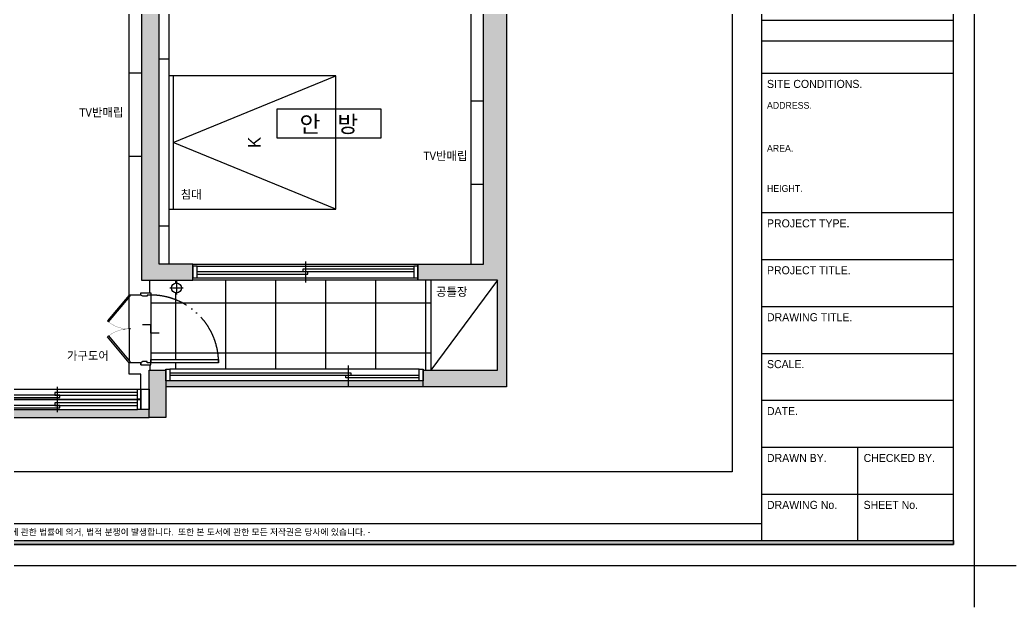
# Model space of a CAD drawing. Header units: millimetres. Extents: x 0 to 460316, y -63250 to 103204.
# Drawn here: x 241135 to 253085, y 84244 to 91291 of the extents above; entities that cross this region are included whole.
import ezdxf
from ezdxf.enums import TextEntityAlignment as Align

# ---------------------------------------------------------------- set-up
doc = ezdxf.new("R2010")
doc.units = ezdxf.units.MM
doc.header["$LTSCALE"] = 25
doc.linetypes.add('ACAD_ISO05W100', pattern=[33, 24, -3, 0, -3, 0, -3])
doc.linetypes.add('DOT', pattern=[0.25, 0, -0.25])
for name, color, linetype in [('2-con', 2, 'Continuous'), ('ac-door', 30, 'Continuous'), ('ac-furniture', 152, 'Continuous'), ('ac-Ref', 8, 'Continuous'), ('ac-text', 7, 'Continuous'), ('ac-wall-fin', 3, 'Continuous'), ('ac-window', 140, 'Continuous'), ('FORM(YOURNAME)-11', 1, 'Continuous'), ('가구', 1, 'Continuous')]:
    doc.layers.add(name, color=color, linetype=linetype)
doc.styles.add('HY견고딕', font='H2GTRE.TTF')
doc.styles.add('YOURNAME', font='HY울릉도M.TTF')
doc.styles.add('맑은고딕', font='malgun.ttf')
doc.styles.add('이윤정', font='l_10646.ttf')
pattern_1 = [(0, (-66596.6174, -53103.51), (0, 6.985), [5.08, -1.905]), (90, (-66596.6174, -53103.51), (-6.985, 4e-16), [5.08, -1.905])]

# ---------------------------------------------------------------- blocks, each defined once
blk = doc.blocks.new('*U367')
at = {"layer": 'ac-door'}
for p, q in [((-65, 120), (-65, 933)), ((-65, 933), (-25, 933)), ((-25, 933), (-25, 120)), ((-863, 120), (-838, 120)), ((-863, 0), (-863, 120)), ((-838, 120), (-838, 75)), ((-25, 120), (-65, 120)), ((0, 120), (-25, 120)), ((-25, 120), (-25, 75)), ((0, 0), (0, 120)), ((-838, 75), (-823, 75)), ((-823, 25), (-838, 0)), ((-823, 75), (-823, 25)), ((-25, 75), (-40, 75)), ((-40, 75), (-40, 25)), ((-40, 25), (-25, 0)), ((-25, 0), (0, 0)), ((-838, 0), (-863, 0))]:
    blk.add_line(p, q, dxfattribs=at)
at = {"layer": 'ac-Ref'}
blk.add_line((-838, 120), (-25, 120), dxfattribs=at)
at = {"layer": 'ac-Ref', "linetype": 'ACAD_ISO05W100'}
blk.add_arc((-25, 120), 813, 90, 180, dxfattribs=at)
blk = doc.blocks.new('룸 태그')
at = {"layer": 'ac-text'}
blk.add_lwpolyline([(27196, 82697), (28446, 82697), (28446, 83044), (27196, 83044)], close=True, dxfattribs=at)
at = {"layer": 'ac-text', "style": '맑은고딕'}
blk.add_attdef('룸태그', text='', height=170, dxfattribs=at).set_placement((27819, 82785), align=Align.CENTER)
blk = doc.blocks.new('A$C43c8e90a')
h = blk.add_hatch()
h.set_pattern_fill('_USER', scale=600, double=1, pattern_type=0)
h.set_pattern_definition([(0, (-66596.6, -53103.5), (0, 600), []), (90, (-66596.6, -53103.5), (-600, 4e-14), [])])
h.paths.add_polyline_path([(32577.5, 13066.7), (30322.5, 13066.7), (30322.5, 11659.7), (30342.5, 11659.7), (30342.5, 11649.7), (30367.5, 11649.7), (30367.5, 12499.7), (30407.5, 12499.7), (30407.5, 12498.8, -0.4004913), (31217.5, 11649.7), (31217.5, 11649.7), (31242.5, 11649.7), (31242.5, 11659.9), (31709.5, 11659.9), (31709.5, 12366.7), (32234.5, 12366.7), (32577.5, 12366.7)])
h.paths.add_polyline_path([(34302.5, 13421.7), (32577.5, 13421.7), (32577.5, 13066.7), (32577.5, 12366.7), (33434.5, 12366.7), (34302.5, 12366.7)])
h.paths.add_polyline_path([(35232.5, 12631.7), (35867.5, 12631.7), (35867.5, 13421.7), (35092.5, 13421.7), (34302.5, 13421.7), (34302.5, 12366.7), (34302.5, 11595.6), (34567.5, 11595.6), (35147.5, 11595.6), (35232.5, 11595.6)])
h.paths.add_polyline_path([(35158.5, 3924.7), (35005.5, 3924.7), (32305.5, 3924.7), (31790.5, 3924.7), (31790.5, 3769.7), (31800.5, 3769.7), (31800.5, 3744.7, -0.3998718), (32612.6, 2971.6), (32613.6, 2971.6), (32613.6, 2931.6), (31800.5, 2931.6), (31800.5, 2906.6), (31790.5, 2906.6), (31790.5, 2844.7), (31980.5, 2844.7), (31980.5, 2854.7), (32030.5, 2854.7), (35018.5, 2854.7), (35068.5, 2854.7), (35068.5, 2844.7), (35158.5, 2844.7)])
h.paths.add_polyline_path([(32167.5, 3829.7, -1), (32047.5, 3829.7, -1)], flags=16)
h.paths.add_polyline_path([(31800.5, 3744.7), (31800.5, 2971.6), (32612.6, 2971.6, 0.3998718)], flags=17)
h.paths.add_polyline_path([(27162.5, 10371.8), (27137.5, 10371.8), (26247.5, 10371.8), (26222.5, 10371.8), (26222.5, 10361.7), (26152.5, 10361.7), (26152.5, 9272.3), (27162.5, 9272.3)])
at = {"layer": 'ac-Ref'}
h = blk.add_hatch(color=256, dxfattribs=at)
h.dxf.hatch_style = 1
h.paths.add_polyline_path([(27432.5, 12355.1), (26887.5, 12355.1), (26887.5, 13365.1), (27452.5, 13365.1), (27452.5, 13565.1), (26687.5, 13565.1), (26687.5, 12155.1), (27162.5, 12155.1), (27162.5, 8981.7), (27432.5, 8981.7)])
h.paths.add_polyline_path([(30322.5, 11521.7), (30322.5, 13766.7), (30092.5, 13766.7), (30092.5, 13365.1), (30132.5, 13365.1), (30132.5, 9190.1), (28362.5, 9190.1), (28362.5, 8981.7), (30322.5, 8981.7)])
h.paths.add_polyline_path([(34300.5, 11394.7), (34567.5, 11394.7), (34567.5, 11595.6), (34302.5, 11595.6), (34302.5, 12366.7), (33434.5, 12366.7), (33434.5, 12166.7), (34124.5, 12166.7), (34124.5, 9191.7), (33312.5, 9191.7), (33312.5, 9056.7), (34307.5, 9056.7), (34307.5, 9256.7), (34300.5, 9256.7)])
h.paths.add_polyline_path([(36067.5, 13621.7), (35092.5, 13621.7), (35092.5, 13421.7), (35867.5, 13421.7), (35867.5, 12631.7), (35232.5, 12631.7), (35232.5, 11595.6), (35147.5, 11595.6), (35147.5, 11394.7), (35782.5, 11394.7), (35782.5, 9256.7), (35782.5, 9056.7), (35792.5, 9056.7), (35792.5, 4116.7), (35005.5, 4116.7), (35005.5, 3924.7), (35958.5, 3924.7), (35958.5, 2844.7), (35068.5, 2844.7), (35068.5, 2644.7), (36067.5, 2644.7)])
h.paths.add_polyline_path([(32234.5, 12366.7), (31709.5, 12366.7), (31709.5, 11521.7), (31984.5, 11521.7), (31984.5, 12166.7), (32234.5, 12166.7)])
h.paths.add_polyline_path([(33977.5, 7896.7), (32927.5, 7896.7), (32927.5, 7696.7), (33977.5, 7696.7)])
h.paths.add_polyline_path([(31900.5, 7896.7), (31690.5, 7896.7), (31690.5, 3924.7), (32305.5, 3924.7), (32305.5, 4116.7), (31900.5, 4116.7)])
h.paths.add_polyline_path([(31980.5, 2844.7), (31780.5, 2844.7), (31780.5, 2274.7), (31980.5, 2274.7)])
h.paths.add_polyline_path([(27260.5, 3944.7), (27890.5, 3944.7), (27890.5, 4144.7), (27172.5, 4144.7), (27172.5, 7599.7), (26982.5, 7599.7), (26982.5, 2659.7), (26967.5, 2659.7), (26967.5, 2459.7), (27060.5, 2459.7), (27060.5, 2274.7), (27980.5, 2274.7), (27980.5, 2474.7), (27260.5, 2474.7)])
h.paths.add_polyline_path([(23967.5, 7399.7), (26052.5, 7399.7), (26052.5, 7599.7), (24002.5, 7599.7), (24002.5, 9764.7), (25602.5, 9764.7), (25602.5, 8364.7), (25802.5, 8364.7), (25802.5, 10361.7), (26222.5, 10361.7), (26222.5, 10561.7), (25602.5, 10561.7), (25602.5, 9934.7), (23767.5, 9934.7), (23767.5, 2459.7), (24387.5, 2459.7), (24387.5, 2659.7), (23967.5, 2659.7)])
h = blk.add_hatch(color=256, dxfattribs=at)
h.dxf.hatch_style = 1
h.paths.add_polyline_path([(36067.5, 13621.7), (35092.5, 13621.7), (35092.5, 13421.7), (35867.5, 13421.7), (35867.5, 12631.7), (35232.5, 12631.7), (35232.5, 11595.6), (35147.5, 11595.6), (35147.5, 11394.7), (35782.5, 11394.7), (35782.5, 9256.7), (35092.5, 9256.7), (35092.5, 9056.7), (35792.5, 9056.7), (35792.5, 4116.7), (35005.5, 4116.7), (35005.5, 3924.7), (35958.5, 3924.7), (35958.5, 2844.7), (35068.5, 2844.7), (35068.5, 2644.7), (36067.5, 2644.7)])
h = blk.add_hatch(dxfattribs=at)
h.set_pattern_fill('ANGLE', color=256)
h.set_pattern_definition(pattern_1)
h.paths.add_polyline_path([(35068.5, 2714.7), (35018.5, 2714.7), (32030.5, 2714.7), (31980.5, 2714.7), (31980.5, 2644.7), (35068.5, 2644.7)])
h = blk.add_hatch(dxfattribs=at)
h.set_pattern_fill('ANGLE', color=256)
h.set_pattern_definition(pattern_1)
h.paths.add_polyline_path([(28020.5, 2369.7), (27980.5, 2369.7), (27980.5, 2274.7), (31780.5, 2274.7), (31780.5, 2369.7), (31680.5, 2369.7), (31640.5, 2369.7)])
at = {"layer": 'FORM(YOURNAME)-11'}
h = blk.add_hatch(color=256, dxfattribs=at)
h.dxf.hatch_style = 1
h.paths.add_polyline_path([(20930.5, 15100), (41430.5, 15100), (41430.5, 15050), (20930.5, 15050)])
h.paths.add_polyline_path([(20930.5, 800), (41430.5, 800), (41430.5, 750), (20930.5, 750)])
for p, q in [((32027.5, 3829.7), (32187.5, 3829.7)), ((32107.5, 3909.7), (32107.5, 3749.7))]:
    blk.add_line(p, q)
blk.add_lwpolyline([(31900.5, 3288.2), (31800.5, 3288.2), (31800.5, 3388.2), (31700.5, 3388.2)])
blk.add_circle((32107.5, 3829.7), 60)
at = {"layer": '2-con'}
for p, q in [((35068.5, 2644.7), (31980.5, 2644.7)), ((31780.5, 2274.7), (31780.5, 2474.7)), ((27980.5, 2274.7), (31780.5, 2274.7))]:
    blk.add_line(p, q, dxfattribs=at)
for points in [[(35092.5, 13421.7), (35092.5, 13621.7), (36067.5, 13621.7), (36067.5, 2644.7), (35068.5, 2644.7), (35068.5, 2844.7), (35958.5, 2844.7), (35958.5, 3924.7), (35005.5, 3924.7), (35005.5, 4116.7), (35792.5, 4116.7), (35792.5, 9056.7), (35092.5, 9056.7), (35092.5, 9256.7), (35782.5, 9256.7), (35782.5, 11394.7), (35147.5, 11394.7), (35147.5, 11595.6), (35232.5, 11595.6), (35232.5, 12631.7), (35867.5, 12631.7), (35867.5, 13421.7)], [(32305.5, 4116.7), (35005.5, 4116.7), (35005.5, 3924.7), (32305.5, 3924.7)], [(31780.5, 2844.7), (31980.5, 2844.7), (31980.5, 2274.7), (31780.5, 2274.7)]]:
    blk.add_lwpolyline(points, close=True, dxfattribs=at)
blk.add_lwpolyline([(31690.5, 7896.7), (31690.5, 3924.7), (32305.5, 3924.7), (32305.5, 4116.7), (31900.5, 4116.7), (31900.5, 7896.7), (31690.5, 7896.7)], dxfattribs=at)
at = {"layer": 'ac-door'}
for points in [[(31279.1, 3433.3), (31292.9, 3421.7), (31554.2, 3733.2), (31540.5, 3744.7)], [(31279.1, 3243.1), (31292.9, 3254.6), (31554.2, 2943.2), (31540.5, 2931.6)]]:
    blk.add_lwpolyline(points, close=True, dxfattribs=at)
at = {"layer": 'ac-furniture'}
for p, q in [((34018.3, 6376.7), (32018.3, 6376.7)), ((32018.3, 6376.7), (32018.3, 4776.7)), ((32068.3, 6376.7), (32068.3, 4776.7)), ((34018.3, 4776.7), (34018.3, 6376.7)), ((32018.3, 4776.7), (34018.3, 4776.7)), ((35158.5, 3924.7), (35158.5, 2844.7))]:
    blk.add_line(p, q, dxfattribs=at)
at = {"layer": 'ac-Ref'}
for p, q in [((32068.3, 5576.7), (34018.3, 6376.7)), ((34018.3, 4776.7), (32068.3, 5576.7)), ((35958.5, 3924.7), (35158.5, 2844.7)), ((31540.5, 3338.2), (31540.5, 3716.7)), ((31540.5, 3338.2), (31540.5, 2959.6)), ((31558.5, 3338.2), (31540.5, 3338.2))]:
    blk.add_line(p, q, dxfattribs=at)
at = {"layer": 'ac-Ref', "linetype": 'DOT'}
for centre, start, end in [((31540.5, 3744.7), 230, 270), ((31540.5, 2931.6), 90, 130)]:
    blk.add_arc(centre, 406.6, start, end, dxfattribs=at)
at = {"layer": 'ac-wall-fin'}
for p, q in [((31540.5, 3744.7), (31540.5, 7931.7)), ((32018.3, 7696.7), (32018.3, 4116.7)), ((35642.5, 4116.7), (35642.5, 7678.7)), ((32018.3, 6576.7), (31900.5, 6576.7)), ((31540.5, 6410.9), (31691, 6410.7)), ((35642.5, 6076.7), (35792.5, 6076.7)), ((31540.5, 5410.9), (31689.9, 5410.7)), ((35642.5, 5076.7), (35792.5, 5076.7)), ((31900.5, 4576.7), (32018.3, 4576.7)), ((31790.5, 3769.7), (31790.5, 3924.7)), ((31680.5, 3744.7), (31540.5, 3744.7)), ((31540.5, 2794.7), (31540.5, 2931.6)), ((31680.5, 2931.6), (31540.5, 2931.6)), ((31680.5, 2906.6), (31680.5, 2931.6)), ((31790.5, 2906.6), (31790.5, 2844.7)), ((31680.5, 2794.7), (31540.5, 2794.7)), ((31680.5, 2614.7), (31680.5, 2794.7))]:
    blk.add_line(p, q, dxfattribs=at)
at = {"layer": 'ac-window'}
for p, q in [((32355.5, 4090.7), (34955.5, 4090.7)), ((33655.5, 4145.7), (33655.5, 3895.7)), ((32355.5, 4025.7), (33625.5, 4025.7)), ((32355.5, 3950.7), (34955.5, 3950.7)), ((34168.5, 2899.7), (34168.5, 2649.7)), ((35018.5, 2854.7), (32030.5, 2854.7)), ((35018.5, 2779.7), (34198.5, 2779.7)), ((30680.5, 2464.7), (30680.5, 2644.7)), ((35018.5, 2714.7), (32030.5, 2714.7)), ((28020.5, 2614.7), (31640.5, 2614.7)), ((30680.5, 2339.7), (30680.5, 2519.7)), ((28020.5, 2494.7), (31640.5, 2494.7)), ((28020.5, 2489.7), (31640.5, 2489.7)), ((28020.5, 2369.7), (31640.5, 2369.7))]:
    blk.add_line(p, q, dxfattribs=at)
for points in [[(32355.5, 3950.7), (32355.5, 4090.7), (32305.5, 4090.7), (32305.5, 3950.7)], [(34955.5, 3950.7), (35005.5, 3950.7), (35005.5, 4090.7), (34955.5, 4090.7)], [(32030.5, 2714.7), (31980.5, 2714.7), (31980.5, 2854.7), (32030.5, 2854.7)], [(35018.5, 2714.7), (35018.5, 2854.7), (35068.5, 2854.7), (35068.5, 2714.7)], [(28950.5, 2544.7), (28950.5, 2514.7), (30710.5, 2514.7), (30710.5, 2544.7)], [(31680.5, 2494.7), (31640.5, 2494.7), (31640.5, 2614.7), (31680.5, 2614.7)], [(31780.5, 2369.7), (31680.5, 2369.7), (31680.5, 2614.7), (31780.5, 2614.7)], [(28950.5, 2419.7), (28950.5, 2389.7), (30710.5, 2389.7), (30710.5, 2419.7)], [(31680.5, 2369.7), (31640.5, 2369.7), (31640.5, 2489.7), (31680.5, 2489.7)]]:
    blk.add_lwpolyline(points, close=True, dxfattribs=at)
for points in [[(32355.5, 3995.7), (33685.5, 3995.7), (33685.5, 4025.7)], [(34955.5, 4055.7), (33625.5, 4055.7), (33625.5, 4025.7), (34955.5, 4025.7)], [(32030.5, 2809.7), (34198.5, 2809.7), (34198.5, 2779.7), (32030.5, 2779.7)], [(35018.5, 2749.7), (34138.5, 2749.7), (34138.5, 2779.7)], [(31640.5, 2574.7), (30650.5, 2574.7), (30650.5, 2544.7), (31640.5, 2544.7)], [(31640.5, 2449.7), (30650.5, 2449.7), (30650.5, 2419.7), (31640.5, 2419.7)]]:
    blk.add_lwpolyline(points, dxfattribs=at)
at = {"layer": 'Defpoints', "color": 158}
for p, q in [((39128, 15050), (39128, 800)), ((39128, 1000), (20930.5, 1000))]:
    blk.add_line(p, q, dxfattribs=at)
for points in [[(20930.5, 750), (41430.5, 750), (41430.5, 15100), (20930.5, 15100)], [(21430.5, 14600), (38775.5, 14600), (38775.5, 1625), (21430.5, 1625)]]:
    blk.add_lwpolyline(points, close=True, dxfattribs=at)
at = {"layer": 'Defpoints', "color": 1}
blk.add_lwpolyline([(41680.5, 0), (41680.5, 500), (42180.5, 500)], dxfattribs=at)
at = {"layer": 'FORM(YOURNAME)-11', "color": 14}
for p, q in [((39128, 7044.5), (41430.5, 7044.5)), ((39128, 6794.5), (41430.5, 6794.5)), ((39128, 6407.1), (41430.5, 6407.1)), ((39128, 4733.8), (41430.5, 4733.8)), ((39128, 4170.7), (41430.5, 4170.7)), ((39128, 3607.6), (41430.5, 3607.6)), ((39128, 3044.5), (41430.5, 3044.5)), ((39128, 2481.3), (41430.5, 2481.3)), ((39128, 1918.2), (41430.5, 1918.2)), ((40279.3, 1918.2), (40279.3, 800)), ((39128, 1355.1), (41430.5, 1355.1))]:
    blk.add_line(p, q, dxfattribs=at)
at = {"layer": 'FORM(YOURNAME)-11', "color": 250}
blk.add_lwpolyline([(20680.5, 500), (41680.5, 500), (41680.5, 15350), (20680.5, 15350)], close=True, dxfattribs=at)
at = {"layer": 'FORM(YOURNAME)-11'}
blk.add_lwpolyline([(20930.5, 800), (41430.5, 800), (41430.5, 750), (20930.5, 750)], close=True, dxfattribs=at)
at = {"layer": 'ac-door', "rotation": 270}
blk.add_blockref('*U367', (31680.5, 2906.6), dxfattribs=at)
at = {"layer": 'ac-text'}
ref = blk.add_blockref('룸 태그', (6118.2, -77067), dxfattribs=at)
ref.add_attrib('룸태그', '안   방', dxfattribs={"height": 200, "style": '맑은고딕'}).set_placement((33937, 5696), align=Align.CENTER)
at = {"layer": 'ac-text', "insert": (33043.3, 5576.7), "char_height": 150, "width": 1600, "attachment_point": 5, "rotation": 90, "style": 'HY견고딕'}
blk.add_mtext('K', dxfattribs=at)
at = {"layer": 'FORM(YOURNAME)-11', "color": 14, "style": 'YOURNAME'}
for s, height, p in [('SITE CONDITIONS.', 96.536, (39192.4, 6278.4)), ('PROJECT TYPE.', 96.536, (39192.4, 4605.1)), ('PROJECT TITLE.', 96.536, (39192.4, 4042)), ('DRAWING TITLE.', 96.536, (39192.4, 3478.9)), ('SCALE.', 96.54, (39192.4, 2915.7)), ('DATE.', 96.54, (39192.4, 2352.6)), ('DRAWN BY.', 96.54, (39192.4, 1789.5)), ('CHECKED BY.', 96.536, (40351.7, 1789.5)), ('DRAWING No.', 96.536, (39192.4, 1226.4)), ('SHEET No.', 96.54, (40351.7, 1226.4))]:
    blk.add_text(s, height=height, dxfattribs=at).set_placement(p, align=Align.MIDDLE_LEFT)
at = {"layer": 'FORM(YOURNAME)-11', "color": 251, "style": 'YOURNAME'}
for s, p in [('ADDRESS.', (39192.4, 6021)), ('AREA.', (39192.4, 5506.1)), ('HEIGHT.', (39192.4, 5023.4))]:
    blk.add_text(s, height=80.45, dxfattribs=at).set_placement(p, align=Align.MIDDLE_LEFT)
at = {"layer": 'FORM(YOURNAME)-11', "color": 1, "style": 'YOURNAME'}
blk.add_text("- 본 도서는 어떠한 경우에도 무단으로 도용할 수 없으며 도용시 '지적재산권' 보호에 관한 법률에 의거, 법적 분쟁이 발생합니다.  또한 본 도서에 관한 모든 저작권은 당사에 있습니다. -", height=75, dxfattribs=at).set_placement((30544.2, 900), align=Align.MIDDLE_CENTER)
at = {"layer": 'FORM(YOURNAME)-11', "color": 3, "style": 'YOURNAME'}
for tag, height, p in [('1', 112.6, (41267.9, 5868.1)), ('2', 112.6, (41267.9, 5707.2)), ('3', 112.6, (41267.9, 5385.4)), ('4', 112.6, (41267.9, 4902.8)), ('5', 128.7, (41267.9, 4323.6)), ('6', 128.7, (41267.9, 3760.4)), ('7', 128.7, (41267.9, 3197.3)), ('8', 128.7, (41267.9, 2634.2)), ('9', 128.7, (41267.9, 2071.1)), ('10', 128.7, (40205.3, 1524)), ('11', 128.7, (41267.9, 1507.9)), ('12', 128.7, (40205.3, 960.9)), ('13', 128.7, (41267.9, 960.9))]:
    blk.add_attdef(tag, text='', height=height, dxfattribs=at).set_placement(p, align=Align.MIDDLE_RIGHT)
at = {"layer": '가구', "color": 11, "true_color": 0xf27172, "style": '이윤정'}
for s, p in [('TV반매립', (30943.8, 5886.4)), ('TV반매립', (35071.7, 5363.8)), ('침대', (32159.9, 4900.8)), ('공틀장', (35222.6, 3734.1)), ('가구도어', (30795.4, 2965.9))]:
    blk.add_text(s, height=100, dxfattribs=at).set_placement(p)

msp = doc.modelspace()

# ---------------------------------------------------------------- block references
at = {"layer": 'ac-Ref'}
msp.add_blockref('A$C43c8e90a', (210904.25, 84244.02), dxfattribs=at)

doc.saveas('drawing.dxf')
